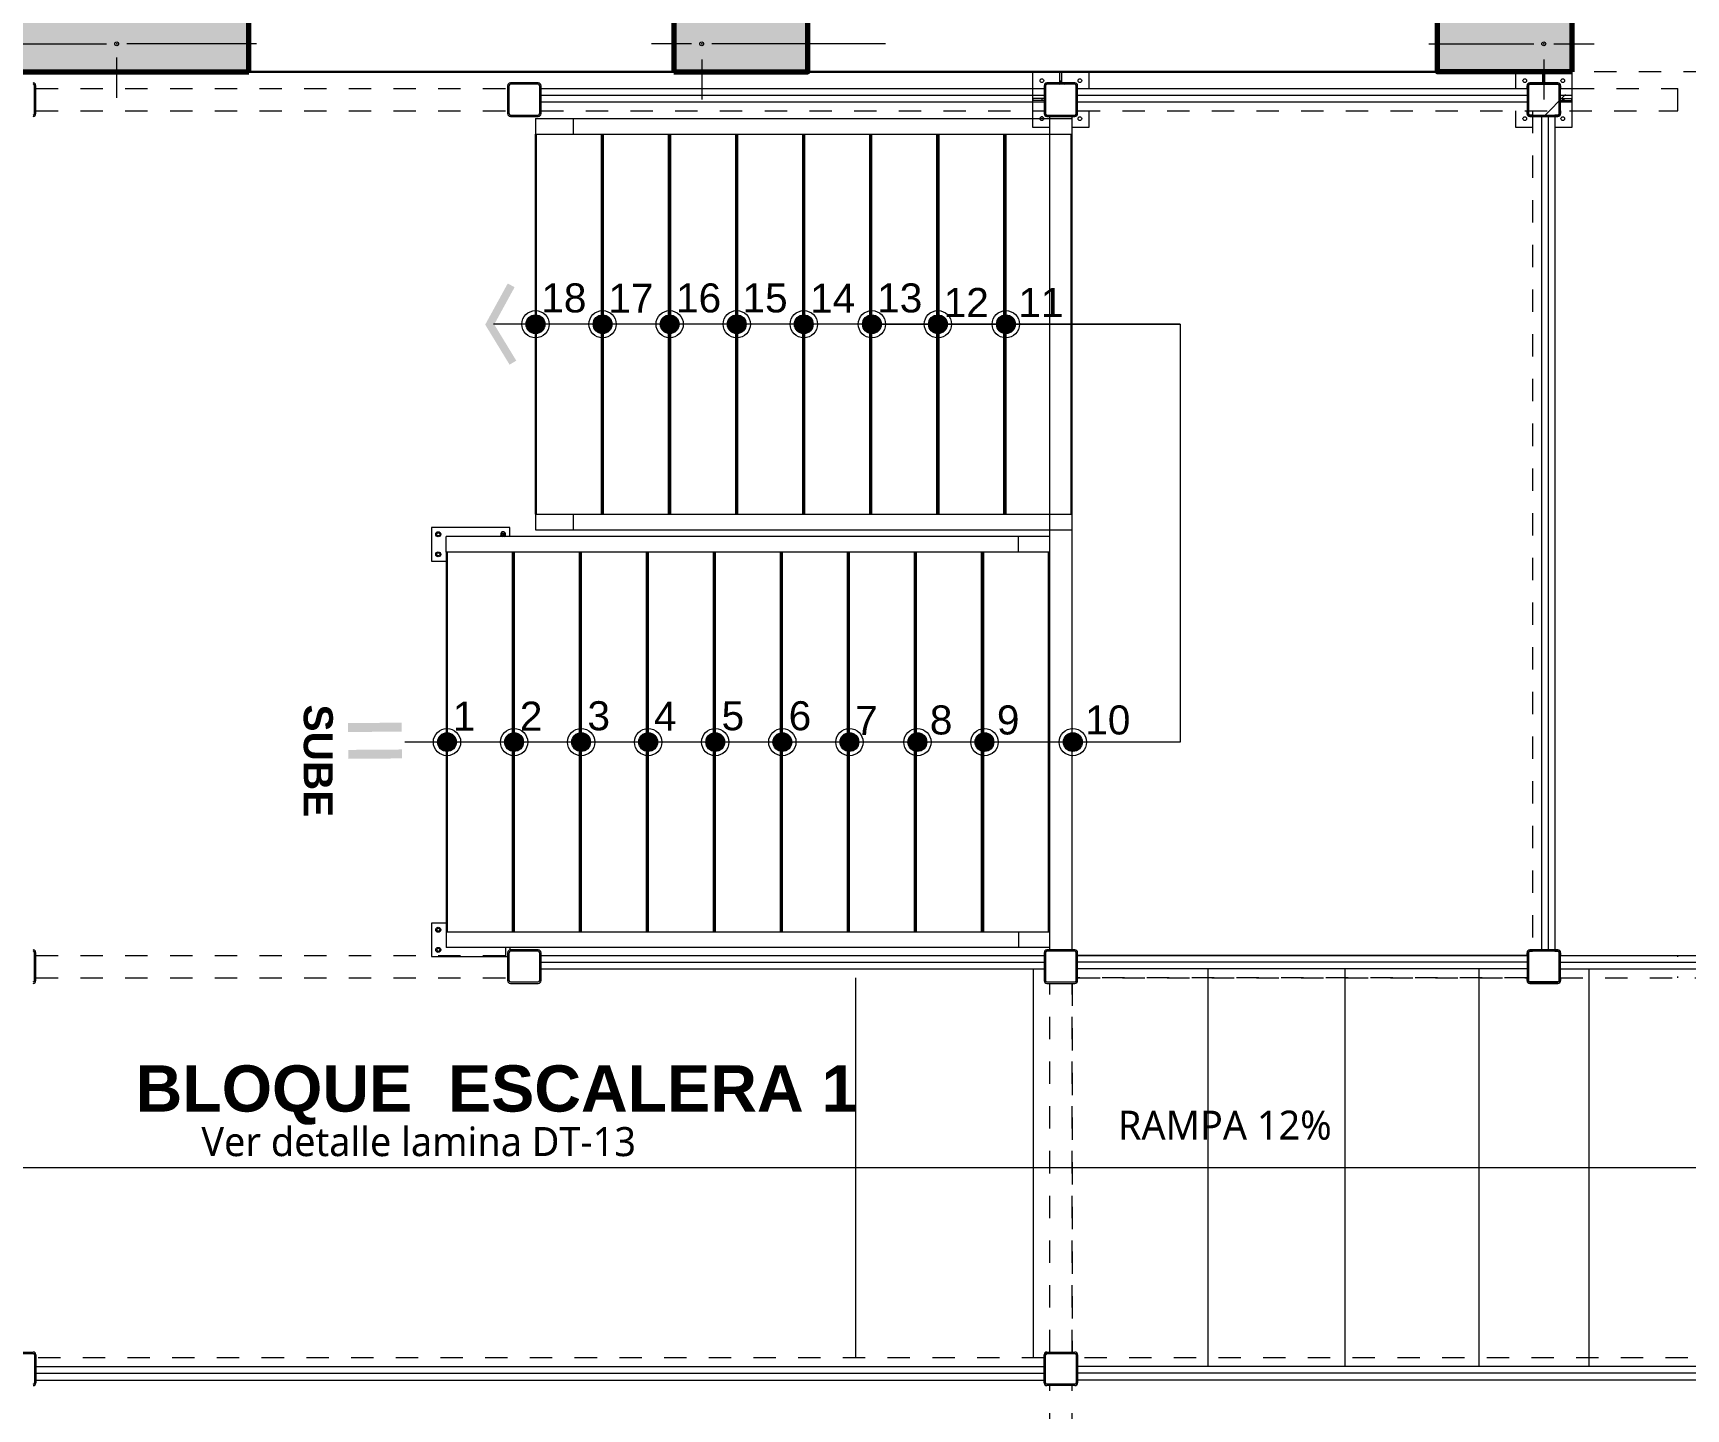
# Model space of a CAD drawing. Header units: millimetres. Extents: x 1 to 121, y 0 to 90.
# Drawn here: x 97.39 to 104.78, y 26.5 to 32.66 of the extents above; entities that cross this region are included whole.
import ezdxf
from ezdxf.enums import TextEntityAlignment as Align

# ---------------------------------------------------------------- set-up
doc = ezdxf.new("R2010")
doc.units = ezdxf.units.MM
for name, pattern in [('DASHED2', [0.375, 0.25, -0.125]), ('HIDDEN2', [0.1875, 0.125, -0.0625]), ('Rayas', [282.222223, 141.111112, -141.111112])]:
    doc.linetypes.add(name, pattern=pattern)
for name, color, linetype, lineweight in [('A-FLOR-HRAL', 11, 'Continuous', 9), ('A-TRAZO', 7, 'Continuous', 5), ('COLUMNAS 50', 32, 'Continuous', 70), ('flechas', 180, 'Continuous', 15), ('GRAFO 0 BLANCO', 7, 'Continuous', 0), ('GRAFO 02', 7, 'Continuous', 20), ('GRAFO 4', 7, 'Continuous', 30), ('GRAFO00', 7, 'Continuous', 0), ('Letras El', 9, 'Continuous', 5), ('letras sr', 7, 'Continuous', 5), ('MK-LINEAS GENERALES', 7, 'Continuous', 15), ('proyecciones', 1, 'DASHED2', 5), ('Structural - Bearing_Pen_No__20', 1, 'Continuous', 0), ('TEXTOS-SUBTITULO', 7, 'Continuous', 30)]:
    doc.layers.add(name, color=color, linetype=linetype, lineweight=lineweight)
doc.layers.add('TRANSPARENTE', color=7, linetype='Continuous', true_color=0x949699)
doc.styles.add('Generales', font='trebuc.ttf', dxfattribs={"height": 0.1})
doc.styles.add('TURBO_BASS', font='swisseb.ttf')
doc.styles.add('TURBO_NPT', font='sanssb__.ttf')

# ---------------------------------------------------------------- blocks, each defined once
blk = doc.blocks.new('SW_CENTERMARKSYMBOL_0')
at = {"color": 0, "linetype": 'Continuous', "lineweight": 0}
for p, q in [((-0.1, 0), (-0.18, 0)), ((0, 0), (-0.05, 0)), ((0, 0.1), (0, 0.18)), ((0, 0), (0, 0.05)), ((0, 0), (0, -0.05)), ((0, 0), (0.05, 0)), ((0.1, 0), (0.18, 0)), ((0, -0.1), (0, -0.18))]:
    blk.add_line(p, q, dxfattribs=at)

msp = doc.modelspace()

# ---------------------------------------------------------------- hatches: boundary and pattern name
at = {"true_color": 0x939598}
h = msp.add_hatch(color=252, dxfattribs=at)
h.dxf.hatch_style = 1
h.paths.add_polyline_path([(100.5073, 33.339), (100.5073, 32.7388), (100.8575, 32.7388), (100.8575, 32.4888), (100.2573, 32.4888), (100.2573, 33.339)])
h = msp.add_hatch(color=252, dxfattribs=at)
h.dxf.hatch_style = 1
h.paths.add_polyline_path([(104.0241, 33.339), (104.0241, 32.7388), (103.674, 32.7388), (103.674, 32.4888), (104.2741, 32.4888), (104.2741, 33.339)])
at = {"layer": 'flechas'}
for points in [[(99.6687, 31.3886, -1), (99.6096, 31.329, -1)], [(99.6689, 31.3292, -1), (99.6093, 31.3884, -1)], [(99.9687, 31.3886, -1), (99.9096, 31.329, -1)], [(99.9689, 31.3292, -1), (99.9093, 31.3884, -1)], [(100.2687, 31.3886, -1), (100.2096, 31.329, -1)], [(100.2689, 31.3292, -1), (100.2093, 31.3884, -1)], [(100.5687, 31.3886, -1), (100.5096, 31.329, -1)], [(100.5689, 31.3292, -1), (100.5093, 31.3884, -1)], [(100.8687, 31.3886, -1), (100.8096, 31.329, -1)], [(100.8689, 31.3292, -1), (100.8093, 31.3884, -1)], [(101.1734, 31.3886, -1), (101.1143, 31.329, -1)], [(101.1737, 31.3292, -1), (101.114, 31.3884, -1)], [(101.4687, 31.3886, -1), (101.4096, 31.329, -1)], [(101.4689, 31.3292, -1), (101.4093, 31.3884, -1)], [(101.7727, 31.3886, -1), (101.7136, 31.329, -1)], [(101.7729, 31.3292, -1), (101.7133, 31.3884, -1)], [(99.2727, 29.5186, -1), (99.2136, 29.459, -1)], [(99.273, 29.4592, -1), (99.2133, 29.5184, -1)], [(99.5727, 29.5186, -1), (99.5136, 29.459, -1)], [(99.573, 29.4592, -1), (99.5133, 29.5184, -1)], [(99.8727, 29.5186, -1), (99.8136, 29.459, -1)], [(99.873, 29.4592, -1), (99.8133, 29.5184, -1)], [(100.1727, 29.5186, -1), (100.1136, 29.459, -1)], [(100.173, 29.4592, -1), (100.1133, 29.5184, -1)], [(100.4727, 29.5186, -1), (100.4136, 29.459, -1)], [(100.473, 29.4592, -1), (100.4133, 29.5184, -1)], [(100.7727, 29.5186, -1), (100.7136, 29.459, -1)], [(100.773, 29.4592, -1), (100.7133, 29.5184, -1)], [(101.0727, 29.5186, -1), (101.0136, 29.459, -1)], [(101.073, 29.4592, -1), (101.0133, 29.5184, -1)], [(101.3767, 29.5186, -1), (101.3176, 29.459, -1)], [(101.377, 29.4592, -1), (101.3173, 29.5184, -1)], [(101.6767, 29.5186, -1), (101.6176, 29.459, -1)], [(101.677, 29.4592, -1), (101.6173, 29.5184, -1)], [(102.072, 29.5186, -1), (102.0128, 29.459, -1)], [(102.0722, 29.4592, -1), (102.0126, 29.5184, -1)]]:
    msp.add_hatch(color=256, dxfattribs=at).paths.add_polyline_path(points)
h = msp.add_hatch(color=256, dxfattribs=at)
h.paths.add_polyline_path([(98.8018, 29.4138), (98.8015, 29.4538), (99.0415, 29.4557), (99.0418, 29.4157)])
h.paths.add_polyline_path([(98.8009, 29.5338), (98.8006, 29.5738), (99.0406, 29.5757), (99.0409, 29.5357)])
h = msp.add_hatch(color=256, dxfattribs=at)
h.paths.add_polyline_path([(98.8018, 29.4138), (98.8015, 29.4538), (99.0415, 29.4557), (99.0418, 29.4157)])
h.paths.add_polyline_path([(98.8009, 29.5338), (98.8006, 29.5738), (99.0406, 29.5757), (99.0409, 29.5357)])
at = {"layer": 'GRAFO 0 BLANCO', "true_color": 0x939598}
h = msp.add_hatch(color=252, dxfattribs=at)
h.dxf.hatch_style = 1
h.paths.add_polyline_path([(97.1741, 32.4888), (98.3573, 32.4888), (98.3573, 32.7388), (97.1741, 32.7388)])
at = {"layer": 'GRAFO00'}
msp.add_hatch(color=256, dxfattribs=at).paths.add_polyline_path([(99.5148, 31.5412), (99.5455, 31.5244), (99.4544, 31.3579), (99.553, 31.1958), (99.5231, 31.1776), (99.414, 31.357)])
at = {"layer": 'TRANSPARENTE', "linetype": 'Continuous', "lineweight": 15}
h = msp.add_hatch(dxfattribs=at)
h.set_pattern_fill('ANSI31', color=256, scale=0.0025, angle=90, style=0)
h.set_pattern_definition([(135, (-25.516428, 182.967073), (-0.00561266015, -0.00561266015), [])])
h.paths.add_polyline_path([(102.0515, 32.4388), (101.9267, 32.4388, 0.414214), (101.9141, 32.4262), (101.9141, 32.3014, 0.414213), (101.9267, 32.2888), (102.0516, 32.2888, 0.414208), (102.0641, 32.3014), (102.0641, 32.4262, 0.414214)])
h.paths.add_polyline_path([(102.0515, 32.4325, -0.414214), (102.0578, 32.4262), (102.0578, 32.3014, -0.414214), (102.0515, 32.2951), (101.9267, 32.2951, -0.414214), (101.9204, 32.3014), (101.9204, 32.4262, -0.414214), (101.9267, 32.4325)], flags=16)
h = msp.add_hatch(dxfattribs=at)
h.set_pattern_fill('ANSI31', color=256, scale=0.0025, angle=90, style=0)
h.set_pattern_definition([(135, (-23.3564285, 182.967073), (-0.00561266015, -0.00561266015), [])])
h.paths.add_polyline_path([(104.2115, 32.4388), (104.0867, 32.4388, 0.414214), (104.0741, 32.4262), (104.0741, 32.3014, 0.414213), (104.0867, 32.2888), (104.2116, 32.2888, 0.414208), (104.2241, 32.3014), (104.2241, 32.4262, 0.414214)])
h.paths.add_polyline_path([(104.2115, 32.4325, -0.414214), (104.2178, 32.4262), (104.2178, 32.3014, -0.414214), (104.2115, 32.2951), (104.0867, 32.2951, -0.414214), (104.0804, 32.3014), (104.0804, 32.4262, -0.414214), (104.0867, 32.4325)], flags=16)

# ---------------------------------------------------------------- linework, layer by layer
at = {"lineweight": 0}
for p, q in [((99.6641, 32.4138), (101.9141, 32.4138)), ((102.0641, 32.4138), (104.0804, 32.4138)), ((104.2178, 32.4138), (104.2741, 32.4138)), ((104.2178, 32.3838), (104.2741, 32.3838)), ((104.214, 32.3538), (104.2741, 32.3538)), ((104.1991, 32.2951), (104.1991, 28.5588)), ((101.1439, 31.3588), (102.5224, 31.3588)), ((102.5224, 31.3588), (102.5224, 29.4888)), ((107.6928, 27.5838), (97.077, 27.5838))]:
    msp.add_line(p, q, dxfattribs=at)
at = {"color": 252, "lineweight": 0, "true_color": 0x939598}
for p, q in [((101.8656, 28.4738), (101.8656, 26.7338)), ((102.6465, 28.4738), (102.6465, 26.6938)), ((103.2599, 28.4738), (103.2599, 26.6938)), ((103.8591, 28.4738), (103.8591, 26.6938)), ((104.351, 28.4738), (104.351, 26.6938)), ((101.0697, 28.4338), (101.0697, 26.7338))]:
    msp.add_line(p, q, dxfattribs=at)
msp.add_arc((101.9268, 26.7461), 0.00635, 90.44909, 179.54838)
at = {"layer": 'A-FLOR-HRAL'}
for p, q in [((99.6641, 32.3838), (101.9141, 32.3838)), ((102.0641, 32.3838), (104.0804, 32.3838)), ((99.6641, 32.3538), (101.9141, 32.3538)), ((102.0641, 32.3538), (104.0804, 32.3538)), ((104.1391, 32.2951), (104.1391, 28.5588)), ((104.1691, 32.2951), (104.1691, 28.5588)), ((99.6391, 30.5088), (99.6391, 30.4388)), ((99.6391, 30.5088), (99.8091, 30.5088)), ((99.8091, 30.4388), (99.8091, 30.5088)), ((99.8091, 30.5088), (102.0391, 30.5088)), ((99.6391, 30.4388), (99.8091, 30.4388)), ((99.8091, 30.4388), (102.0391, 30.4388)), ((99.5391, 28.6388), (99.2391, 28.6388)), ((99.2391, 28.6388), (99.2391, 28.5688)), ((99.8389, 28.6388), (99.5393, 28.6388)), ((100.1387, 28.6388), (99.839, 28.6388)), ((100.4384, 28.6388), (100.1388, 28.6388)), ((100.7382, 28.6388), (100.4385, 28.6388)), ((101.0379, 28.6388), (100.7383, 28.6388)), ((101.3377, 28.6388), (101.0381, 28.6388)), ((101.6374, 28.6388), (101.3378, 28.6388)), ((101.7991, 28.6388), (101.6376, 28.6388)), ((101.9391, 28.6388), (101.7991, 28.6388)), ((101.7991, 28.6388), (101.7991, 28.5688)), ((101.7991, 28.5688), (99.2391, 28.5688)), ((101.9391, 28.5688), (101.7991, 28.5688)), ((99.6641, 28.5038), (101.9141, 28.5038)), ((99.6641, 28.4738), (101.9141, 28.4738)), ((104.0741, 28.5038), (102.0641, 28.5038)), ((104.0741, 28.4738), (102.0641, 28.4738)), ((104.2241, 28.5038), (107.3941, 28.5038)), ((104.2241, 28.4738), (107.3941, 28.4738)), ((97.3978, 26.6938), (101.9141, 26.6938)), ((107.3941, 26.6938), (102.0641, 26.6938)), ((97.3978, 26.6638), (101.9141, 26.6638)), ((107.3941, 26.6638), (102.0641, 26.6638))]:
    msp.add_line(p, q, dxfattribs=at)
at = {"layer": 'A-TRAZO'}
for p, q in [((102.5224, 31.3588), (99.4509, 31.3588)), ((102.5224, 29.4888), (99.0549, 29.4888))]:
    msp.add_line(p, q, dxfattribs=at)
at = {"layer": 'COLUMNAS 50', "color": 1, "linetype": 'Continuous', "lineweight": 5}
for p, q in [((97.1407, 32.6138), (97.7207, 32.6138)), ((98.3907, 32.6138), (97.8107, 32.6138)), ((97.7657, 32.3722), (97.7657, 32.5522)), ((97.7657, 32.3722), (97.7657, 32.5522)), ((97.7657, 32.3722), (97.7657, 32.5522))]:
    msp.add_line(p, q, dxfattribs=at)
at = {"layer": 'COLUMNAS 50', "linetype": 'Continuous'}
for points in [[(100.2573, 32.4888), (100.8575, 32.4888), (100.8575, 32.7388), (100.5073, 32.7388), (100.5073, 33.339), (100.2573, 33.339)], [(104.2741, 32.4888), (103.674, 32.4888), (103.674, 32.7388), (104.0241, 32.7388), (104.0241, 33.339), (104.2741, 33.339)], [(98.3573, 32.4888), (98.3573, 32.7388), (97.1741, 32.7388), (97.1741, 32.4888)]]:
    msp.add_lwpolyline(points, close=True, dxfattribs=at)
at = {"layer": 'COLUMNAS 50', "color": 1, "linetype": 'Continuous', "lineweight": 5}
msp.add_circle((97.7657, 32.6138), 0.00871, dxfattribs=at)
msp.add_point((97.7657, 32.6138), dxfattribs=at)
at = {"layer": 'flechas'}
for centre, radius in [((99.6391, 31.3588), 0.061), ((99.6391, 31.3588), 0.042), ((99.6391, 31.3588), 0.042), ((99.6391, 31.3588), 0.042), ((99.6391, 31.3588), 0.042), ((99.9391, 31.3588), 0.061), ((99.9391, 31.3588), 0.042), ((99.9391, 31.3588), 0.042), ((99.9391, 31.3588), 0.042), ((99.9391, 31.3588), 0.042), ((100.2391, 31.3588), 0.061), ((100.2391, 31.3588), 0.042), ((100.2391, 31.3588), 0.042), ((100.2391, 31.3588), 0.042), ((100.2391, 31.3588), 0.042), ((100.5391, 31.3588), 0.061), ((100.5391, 31.3588), 0.042), ((100.5391, 31.3588), 0.042), ((100.5391, 31.3588), 0.042), ((100.5391, 31.3588), 0.042), ((100.8391, 31.3588), 0.061), ((100.8391, 31.3588), 0.042), ((100.8391, 31.3588), 0.042), ((100.8391, 31.3588), 0.042), ((100.8391, 31.3588), 0.042), ((101.1439, 31.3588), 0.061), ((101.1439, 31.3588), 0.042), ((101.1439, 31.3588), 0.042), ((101.1439, 31.3588), 0.042), ((101.1439, 31.3588), 0.042), ((101.4391, 31.3588), 0.061), ((101.4391, 31.3588), 0.042), ((101.4391, 31.3588), 0.042), ((101.4391, 31.3588), 0.042), ((101.4391, 31.3588), 0.042), ((101.7431, 31.3588), 0.061), ((101.7431, 31.3588), 0.042), ((101.7431, 31.3588), 0.042), ((101.7431, 31.3588), 0.042), ((101.7431, 31.3588), 0.042), ((99.2431, 29.4888), 0.061), ((99.2431, 29.4888), 0.042), ((99.2431, 29.4888), 0.042), ((99.2431, 29.4888), 0.042), ((99.2431, 29.4888), 0.042), ((99.5431, 29.4888), 0.061), ((99.5431, 29.4888), 0.042), ((99.5431, 29.4888), 0.042), ((99.5431, 29.4888), 0.042), ((99.5431, 29.4888), 0.042), ((99.8431, 29.4888), 0.061), ((99.8431, 29.4888), 0.042), ((99.8431, 29.4888), 0.042), ((99.8431, 29.4888), 0.042), ((99.8431, 29.4888), 0.042), ((100.1431, 29.4888), 0.061), ((100.1431, 29.4888), 0.042), ((100.1431, 29.4888), 0.042), ((100.1431, 29.4888), 0.042), ((100.1431, 29.4888), 0.042), ((100.4431, 29.4888), 0.061), ((100.4431, 29.4888), 0.042), ((100.4431, 29.4888), 0.042), ((100.4431, 29.4888), 0.042), ((100.4431, 29.4888), 0.042), ((100.7431, 29.4888), 0.061), ((100.7431, 29.4888), 0.042), ((100.7431, 29.4888), 0.042), ((100.7431, 29.4888), 0.042), ((100.7431, 29.4888), 0.042), ((101.0431, 29.4888), 0.061), ((101.0431, 29.4888), 0.042), ((101.0431, 29.4888), 0.042), ((101.0431, 29.4888), 0.042), ((101.0431, 29.4888), 0.042), ((101.3471, 29.4888), 0.061), ((101.3471, 29.4888), 0.042), ((101.3471, 29.4888), 0.042), ((101.3471, 29.4888), 0.042), ((101.3471, 29.4888), 0.042), ((101.6472, 29.4888), 0.061), ((101.6472, 29.4888), 0.042), ((101.6472, 29.4888), 0.042), ((101.6472, 29.4888), 0.042), ((101.6472, 29.4888), 0.042), ((102.0424, 29.4888), 0.061), ((102.0424, 29.4888), 0.042), ((102.0424, 29.4888), 0.042), ((102.0424, 29.4888), 0.042), ((102.0424, 29.4888), 0.042)]:
    msp.add_circle(centre, radius, dxfattribs=at)
at = {"layer": 'GRAFO 0 BLANCO', "linetype": 'Rayas'}
msp.add_line((104.2464, 32.3862), (104.1517, 32.2914), dxfattribs=at)
at = {"layer": 'GRAFO 02', "ltscale": 0.4}
for p, q in [((102.0641, 28.5338), (104.0741, 28.5338)), ((104.0741, 28.5338), (102.0641, 28.5338)), ((104.2241, 28.5338), (107.3941, 28.5338)), ((97.3978, 26.6338), (101.9141, 26.6338)), ((107.3941, 26.6338), (102.0641, 26.6338))]:
    msp.add_line(p, q, dxfattribs=at)
msp.add_arc((104.6677, 28.529), 0.0813, 358.87145, 3.38223, dxfattribs=at)
at = {"layer": 'GRAFO 4', "linetype": 'Continuous', "flags": 128}
msp.add_lwpolyline([(98.3573, 32.4888), (98.3573, 32.4888), (103.674, 32.4888)], dxfattribs=at)
at = {"layer": 'MK-LINEAS GENERALES', "color": 7, "linetype": 'Continuous'}
for p, q in [((97.2041, 32.4888), (97.4541, 32.4888)), ((99.4641, 32.4888), (99.7141, 32.4888)), ((101.8641, 32.4888), (102.1141, 32.4888)), ((101.8641, 32.4138), (101.8641, 32.4888)), ((101.8641, 32.2388), (101.8641, 32.4888)), ((101.8641, 32.4888), (102.1141, 32.4888)), ((101.9846, 32.4388), (101.9846, 32.4888)), ((101.9846, 32.488), (101.9936, 32.488)), ((101.9846, 32.453), (101.9846, 32.488)), ((101.9936, 32.4388), (101.9936, 32.4888)), ((101.9936, 32.453), (101.9936, 32.488)), ((102.1141, 32.4888), (102.1141, 32.4138)), ((102.1141, 32.4888), (102.1141, 32.4138)), ((104.0241, 32.4888), (104.2741, 32.4888)), ((104.0241, 32.4138), (104.0241, 32.4888)), ((104.0241, 32.4138), (104.0241, 32.4888)), ((104.0241, 32.4888), (104.2741, 32.4888)), ((104.1446, 32.4388), (104.1446, 32.4888)), ((104.1446, 32.488), (104.1536, 32.488)), ((104.1446, 32.453), (104.1446, 32.488)), ((104.1536, 32.4388), (104.1536, 32.4888)), ((104.1536, 32.453), (104.1536, 32.488)), ((104.2741, 32.4888), (104.2741, 32.4138)), ((104.2741, 32.4888), (104.2741, 32.2388)), ((97.3978, 32.3014), (97.3978, 32.4262)), ((97.4041, 32.3014), (97.4041, 32.4262)), ((99.5141, 32.4262), (99.5141, 32.3202)), ((99.5204, 32.4262), (99.5204, 32.3202)), ((99.6515, 32.4388), (99.5267, 32.4388)), ((99.6515, 32.4325), (99.5267, 32.4325)), ((99.6578, 32.3014), (99.6578, 32.4262)), ((99.6641, 32.3014), (99.6641, 32.4262)), ((101.9141, 32.4262), (101.9141, 32.3202)), ((101.9204, 32.4262), (101.9204, 32.3202)), ((102.0515, 32.4388), (101.9267, 32.4388)), ((102.0515, 32.4325), (101.9267, 32.4325)), ((101.9846, 32.4388), (101.9846, 32.453)), ((101.9846, 32.448), (101.9936, 32.448)), ((101.9936, 32.4438), (101.9846, 32.4438)), ((101.9936, 32.4388), (101.9936, 32.453)), ((102.0578, 32.3014), (102.0578, 32.4262)), ((102.0641, 32.3014), (102.0641, 32.4262)), ((104.0741, 32.4138), (104.0741, 32.4262)), ((104.0804, 32.4138), (104.0804, 32.4262)), ((104.0867, 32.4388), (104.2115, 32.4388)), ((104.0867, 32.4325), (104.2115, 32.4325)), ((104.1446, 32.4388), (104.1446, 32.453)), ((104.1446, 32.448), (104.1536, 32.448)), ((104.1536, 32.4438), (104.1446, 32.4438)), ((104.1536, 32.4388), (104.1536, 32.453)), ((104.2178, 32.4262), (104.2178, 32.4138)), ((104.2241, 32.4262), (104.2241, 32.4138)), ((99.5141, 32.3202), (99.5141, 32.3014)), ((99.5204, 32.3202), (99.5204, 32.3014)), ((101.8641, 32.2788), (101.8641, 32.3138)), ((101.865, 32.3593), (101.865, 32.3683)), ((101.9, 32.3683), (101.865, 32.3683)), ((101.9, 32.3593), (101.865, 32.3593)), ((101.9141, 32.3683), (101.9, 32.3683)), ((101.9141, 32.3593), (101.9, 32.3593)), ((101.905, 32.3593), (101.905, 32.3683)), ((101.9141, 32.3202), (101.9141, 32.3014)), ((101.9204, 32.3202), (101.9204, 32.3014)), ((102.1141, 32.3138), (102.1141, 32.2388)), ((102.1141, 32.3138), (102.1141, 32.2388)), ((104.0241, 32.2388), (104.0241, 32.3138)), ((104.0241, 32.2388), (104.0241, 32.3138)), ((104.0741, 32.3014), (104.0741, 32.3138)), ((104.0804, 32.3014), (104.0804, 32.3138)), ((104.2178, 32.3138), (104.2178, 32.3014)), ((104.2241, 32.3683), (104.2383, 32.3683)), ((104.2241, 32.3593), (104.2383, 32.3593)), ((104.2241, 32.3138), (104.2241, 32.3014)), ((104.2333, 32.3683), (104.2333, 32.3593)), ((104.2383, 32.3683), (104.2383, 32.3593)), ((104.2383, 32.3683), (104.2733, 32.3683)), ((104.2383, 32.3593), (104.2733, 32.3593)), ((104.2733, 32.3683), (104.2733, 32.3593)), ((104.2741, 32.3138), (104.2741, 32.2388)), ((99.5267, 32.2951), (99.6515, 32.2951)), ((99.5267, 32.2888), (99.6515, 32.2888)), ((99.6391, 32.2788), (99.6391, 32.2088)), ((99.6391, 32.2788), (99.8091, 32.2788)), ((99.8091, 32.2088), (99.8091, 32.2788)), ((99.8091, 32.2788), (102.0391, 32.2788)), ((101.9391, 32.2388), (101.8641, 32.2388)), ((101.9267, 32.2951), (102.0515, 32.2951)), ((101.9267, 32.2888), (102.0515, 32.2888)), ((102.0391, 32.2088), (102.0391, 32.2788)), ((102.1141, 32.2388), (102.0391, 32.2388)), ((102.1141, 32.2388), (102.0391, 32.2388)), ((104.0991, 32.2388), (104.0241, 32.2388)), ((104.0991, 32.2388), (104.0241, 32.2388)), ((104.0991, 32.2951), (104.0867, 32.2951)), ((104.0991, 32.2888), (104.0867, 32.2888)), ((104.2115, 32.2951), (104.1991, 32.2951)), ((104.2115, 32.2888), (104.1991, 32.2888)), ((104.2741, 32.2388), (104.1991, 32.2388)), ((104.2741, 32.2388), (104.1991, 32.2388)), ((99.6391, 32.2088), (99.8091, 32.2088)), ((99.6391, 30.5088), (99.6391, 32.2088)), ((99.6391, 32.2088), (99.6391, 32.2088)), ((99.6431, 30.5088), (99.6431, 32.2088)), ((99.6439, 30.5088), (99.6439, 32.2088)), ((99.8091, 32.2088), (102.0391, 32.2088)), ((99.9344, 30.5088), (99.9344, 32.2088)), ((99.9351, 30.5088), (99.9351, 32.2088)), ((99.9391, 30.5088), (99.9391, 32.2088)), ((99.9391, 30.5088), (99.9391, 32.2088)), ((99.9431, 30.5088), (99.9431, 32.2088)), ((99.9439, 30.5088), (99.9439, 32.2088)), ((100.2344, 30.5088), (100.2344, 32.2088)), ((100.2351, 30.5088), (100.2351, 32.2088)), ((100.2391, 30.5088), (100.2391, 32.2088)), ((100.2391, 30.5088), (100.2391, 32.2088)), ((100.2431, 30.5088), (100.2431, 32.2088)), ((100.2439, 30.5088), (100.2439, 32.2088)), ((100.5344, 30.5088), (100.5344, 32.2088)), ((100.5351, 30.5088), (100.5351, 32.2088)), ((100.5391, 30.5088), (100.5391, 32.2088)), ((100.5391, 30.5088), (100.5391, 32.2088)), ((100.5431, 30.5088), (100.5431, 32.2088)), ((100.5439, 30.5088), (100.5439, 32.2088)), ((100.8344, 30.5088), (100.8344, 32.2088)), ((100.8351, 30.5088), (100.8351, 32.2088)), ((100.8391, 30.5088), (100.8391, 32.2088)), ((100.8391, 30.5088), (100.8391, 32.2088)), ((100.8431, 30.5088), (100.8431, 32.2088)), ((100.8439, 30.5088), (100.8439, 32.2088)), ((101.1344, 30.5088), (101.1344, 32.2088)), ((101.1351, 30.5088), (101.1351, 32.2088)), ((101.1391, 30.5088), (101.1391, 32.2088)), ((101.1391, 30.5088), (101.1391, 32.2088)), ((101.1431, 30.5088), (101.1431, 32.2088)), ((101.1439, 30.5088), (101.1439, 32.2088)), ((101.4344, 30.5088), (101.4344, 32.2088)), ((101.4351, 30.5088), (101.4351, 32.2088)), ((101.4391, 30.5088), (101.4391, 32.2088)), ((101.4391, 30.5088), (101.4391, 32.2088)), ((101.4431, 30.5088), (101.4431, 32.2088)), ((101.4439, 30.5088), (101.4439, 32.2088)), ((101.7344, 30.5088), (101.7344, 32.2088)), ((101.7351, 30.5088), (101.7351, 32.2088)), ((101.7391, 30.5088), (101.7391, 32.2088)), ((101.7431, 30.5088), (101.7431, 32.2088)), ((101.7439, 30.5088), (101.7439, 32.2088)), ((102.0344, 30.5088), (102.0344, 32.2088)), ((102.0351, 30.5088), (102.0351, 32.2088)), ((102.0391, 30.5088), (102.0391, 32.2088)), ((99.6391, 30.5088), (99.6391, 30.5088)), ((102.0391, 30.4388), (102.0391, 30.5088)), ((99.1741, 30.4488), (99.1741, 30.2988)), ((99.5241, 30.4488), (99.1741, 30.4488)), ((99.2391, 30.3388), (99.2391, 30.4088)), ((101.7991, 30.4088), (99.2391, 30.4088)), ((99.5241, 30.4088), (99.5241, 30.4488)), ((101.7991, 30.3388), (101.7991, 30.4088)), ((101.9391, 30.4088), (101.7991, 30.4088)), ((101.9391, 30.3388), (101.9391, 30.4088)), ((99.2391, 30.3388), (99.2391, 28.6388)), ((99.5391, 30.3388), (99.2391, 30.3388)), ((99.2431, 30.3388), (99.2431, 28.6388)), ((99.2439, 30.3388), (99.2439, 28.6388)), ((99.5344, 30.3388), (99.5344, 28.6388)), ((99.5351, 30.3388), (99.5351, 28.6388)), ((99.5391, 30.3388), (99.5393, 30.3388)), ((99.5391, 30.3388), (99.5391, 28.6388)), ((99.8389, 30.3388), (99.5393, 30.3388)), ((99.5431, 30.3388), (99.5431, 28.6388)), ((99.5439, 30.3388), (99.5439, 28.6388)), ((99.8344, 30.3388), (99.8344, 28.6388)), ((99.8351, 30.3388), (99.8351, 28.6388)), ((99.8389, 30.3388), (99.839, 30.3388)), ((99.8389, 30.3388), (99.8389, 28.6388)), ((100.1387, 30.3388), (99.839, 30.3388)), ((99.8429, 30.3388), (99.8429, 28.6388)), ((99.8436, 30.3388), (99.8436, 28.6388)), ((100.1342, 30.3388), (100.1342, 28.6388)), ((100.1349, 30.3388), (100.1349, 28.6388)), ((100.1387, 30.3388), (100.1387, 28.6388)), ((100.1387, 30.3388), (100.1388, 30.3388)), ((100.4384, 30.3388), (100.1388, 30.3388)), ((100.1427, 30.3388), (100.1427, 28.6388)), ((100.1434, 30.3388), (100.1434, 28.6388)), ((100.4339, 30.3388), (100.4339, 28.6388)), ((100.4347, 30.3388), (100.4347, 28.6388)), ((100.4384, 30.3388), (100.4384, 28.6388)), ((100.4384, 30.3388), (100.4385, 30.3388)), ((100.7382, 30.3388), (100.4385, 30.3388)), ((100.4424, 30.3388), (100.4424, 28.6388)), ((100.4431, 30.3388), (100.4431, 28.6388)), ((100.7337, 30.3388), (100.7337, 28.6388)), ((100.7344, 30.3388), (100.7344, 28.6388)), ((100.7382, 30.3388), (100.7383, 30.3388)), ((100.7382, 30.3388), (100.7382, 28.6388)), ((101.0379, 30.3388), (100.7383, 30.3388)), ((100.7422, 30.3388), (100.7422, 28.6388)), ((100.7429, 30.3388), (100.7429, 28.6388)), ((101.0334, 30.3388), (101.0334, 28.6388)), ((101.0342, 30.3388), (101.0342, 28.6388)), ((101.0379, 30.3388), (101.0379, 28.6388)), ((101.0379, 30.3388), (101.0381, 30.3388)), ((101.3377, 30.3388), (101.0381, 30.3388)), ((101.0419, 30.3388), (101.0419, 28.6388)), ((101.0427, 30.3388), (101.0427, 28.6388)), ((101.3332, 30.3388), (101.3332, 28.6388)), ((101.3339, 30.3388), (101.3339, 28.6388)), ((101.3377, 30.3388), (101.3377, 28.6388)), ((101.3377, 30.3388), (101.3378, 30.3388)), ((101.6374, 30.3388), (101.3378, 30.3388)), ((101.3417, 30.3388), (101.3417, 28.6388)), ((101.3424, 30.3388), (101.3424, 28.6388)), ((101.6329, 30.3388), (101.6329, 28.6388)), ((101.6337, 30.3388), (101.6337, 28.6388)), ((101.6374, 30.3388), (101.6376, 30.3388)), ((101.6374, 30.3388), (101.6374, 28.6388)), ((101.7991, 30.3388), (101.6376, 30.3388)), ((101.6414, 30.3388), (101.6414, 28.6388)), ((101.6422, 30.3388), (101.6422, 28.6388)), ((101.9391, 30.3388), (101.7991, 30.3388)), ((101.9327, 30.3388), (101.9327, 28.6388)), ((101.9334, 30.3388), (101.9334, 28.6388)), ((101.9374, 30.3388), (101.9374, 28.6388)), ((99.1741, 30.2988), (99.2391, 30.2988)), ((99.1741, 28.6788), (99.1741, 28.5288)), ((99.2391, 28.6788), (99.1741, 28.6788)), ((99.5391, 28.6388), (99.5393, 28.6388)), ((99.8389, 28.6388), (99.839, 28.6388)), ((100.1387, 28.6388), (100.1388, 28.6388)), ((100.4384, 28.6388), (100.4385, 28.6388)), ((100.7382, 28.6388), (100.7383, 28.6388)), ((101.0379, 28.6388), (101.0381, 28.6388)), ((101.3377, 28.6388), (101.3378, 28.6388)), ((101.6374, 28.6388), (101.6376, 28.6388)), ((101.9391, 28.5688), (101.9391, 28.6388)), ((97.3978, 28.4214), (97.3978, 28.5462)), ((97.4041, 28.4214), (97.4041, 28.5462)), ((99.5062, 28.5288), (99.5062, 28.5688)), ((99.5141, 28.5462), (99.5141, 28.4402)), ((99.5204, 28.5462), (99.5204, 28.4402)), ((99.5241, 28.5688), (99.5241, 28.5585)), ((99.6515, 28.5588), (99.5267, 28.5588)), ((99.6515, 28.5525), (99.5267, 28.5525)), ((99.6578, 28.4214), (99.6578, 28.5462)), ((99.6641, 28.4214), (99.6641, 28.5462)), ((101.9141, 28.5462), (101.9141, 28.4402)), ((101.9204, 28.5462), (101.9204, 28.4402)), ((102.0515, 28.5588), (101.9267, 28.5588)), ((102.0515, 28.5525), (101.9267, 28.5525)), ((102.0578, 28.4214), (102.0578, 28.5462)), ((102.0641, 28.4214), (102.0641, 28.5462)), ((104.0741, 28.5338), (104.0741, 28.5462)), ((104.0804, 28.5338), (104.0804, 28.5462)), ((104.0867, 28.5588), (104.0991, 28.5588)), ((104.0867, 28.5525), (104.0991, 28.5525)), ((104.1991, 28.5588), (104.2115, 28.5588)), ((104.1991, 28.5525), (104.2115, 28.5525)), ((104.2178, 28.5462), (104.2178, 28.5338)), ((104.2241, 28.5462), (104.2241, 28.5338)), ((99.1741, 28.5288), (99.5141, 28.5288)), ((99.6641, 28.5338), (101.9141, 28.5338)), ((99.5141, 28.4402), (99.5141, 28.4214)), ((99.5204, 28.4402), (99.5204, 28.4214)), ((99.5267, 28.4151), (99.6515, 28.4151)), ((99.5267, 28.4088), (99.6515, 28.4088)), ((101.9141, 28.4402), (101.9141, 28.4214)), ((101.9204, 28.4402), (101.9204, 28.4214)), ((101.9267, 28.4151), (102.0515, 28.4151)), ((101.9267, 28.4088), (102.0515, 28.4088)), ((104.0741, 28.4214), (104.0741, 28.4338)), ((104.0804, 28.4214), (104.0804, 28.4338)), ((104.2115, 28.4151), (104.0867, 28.4151)), ((104.2115, 28.4088), (104.0867, 28.4088)), ((104.2178, 28.4338), (104.2178, 28.4214)), ((104.2241, 28.4338), (104.2241, 28.4214)), ((97.2789, 26.7588), (97.3916, 26.7588)), ((97.2789, 26.7525), (97.3916, 26.7525)), ((97.3978, 26.7462), (97.3978, 26.6338)), ((97.4041, 26.7462), (97.4041, 26.6338)), ((101.9141, 26.6338), (101.9141, 26.7462)), ((101.9204, 26.6338), (101.9204, 26.7462)), ((101.9267, 26.7588), (101.9389, 26.7588)), ((101.9267, 26.7525), (101.9389, 26.7525)), ((101.9391, 26.7588), (102.0515, 26.7588)), ((101.9391, 26.7525), (102.0515, 26.7525)), ((102.0578, 26.7462), (102.0578, 26.6338)), ((102.0641, 26.7462), (102.0641, 26.6338)), ((97.3978, 26.6338), (97.3978, 26.6214)), ((97.4041, 26.6338), (97.4041, 26.6214)), ((101.9141, 26.6214), (101.9141, 26.6338)), ((101.9204, 26.6214), (101.9204, 26.6338)), ((102.0578, 26.6338), (102.0578, 26.6214)), ((102.0641, 26.6338), (102.0641, 26.6214)), ((102.0391, 26.6151), (101.9267, 26.6151)), ((102.0391, 26.6088), (101.9267, 26.6088)), ((102.0515, 26.6151), (102.0391, 26.6151)), ((102.0515, 26.6088), (102.0391, 26.6088))]:
    msp.add_line(p, q, dxfattribs=at)
for points in [[(102.0641, 32.4262, 0.414214), (102.0515, 32.4388), (101.9267, 32.4388, 0.414214), (101.9141, 32.4262), (101.9141, 32.3014, 0.414214), (101.9267, 32.2888), (102.0515, 32.2888, 0.415309), (102.0641, 32.3014), (102.0641, 32.4262)], [(104.2241, 32.4262, 0.414214), (104.2115, 32.4388), (104.0867, 32.4388, 0.414214), (104.0741, 32.4262), (104.0741, 32.3014, 0.414214), (104.0867, 32.2888), (104.2115, 32.2888, 0.415309), (104.2241, 32.3014), (104.2241, 32.4262)], [(102.0641, 28.5462, 0.414214), (102.0515, 28.5588), (101.9267, 28.5588, 0.414214), (101.9141, 28.5462), (101.9141, 28.4214, 0.414214), (101.9267, 28.4088), (102.0515, 28.4088, 0.415309), (102.0641, 28.4214), (102.0641, 28.5462)], [(104.2241, 28.5462, 0.414214), (104.2115, 28.5588), (104.0867, 28.5588, 0.414214), (104.0741, 28.5462), (104.0741, 28.4214, 0.414214), (104.0867, 28.4088), (104.2115, 28.4088, 0.415309), (104.2241, 28.4214), (104.2241, 28.5462)]]:
    msp.add_lwpolyline(points, format="xyb", dxfattribs=at)
for points in [[(102.0515, 32.4325), (101.9267, 32.4325, 0.414214), (101.9204, 32.4262), (101.9204, 32.3014, 0.414214), (101.9267, 32.2951), (102.0515, 32.2951, 0.414214), (102.0578, 32.3014), (102.0578, 32.4262, 0.414214)], [(104.2115, 32.4325), (104.0867, 32.4325, 0.414214), (104.0804, 32.4262), (104.0804, 32.3014, 0.414214), (104.0867, 32.2951), (104.2115, 32.2951, 0.414214), (104.2178, 32.3014), (104.2178, 32.4262, 0.414214)], [(102.0515, 28.5525), (101.9267, 28.5525, 0.414214), (101.9204, 28.5462), (101.9204, 28.4214, 0.414214), (101.9267, 28.4151), (102.0515, 28.4151, 0.414214), (102.0578, 28.4214), (102.0578, 28.5462, 0.414214)], [(104.2115, 28.5525), (104.0867, 28.5525, 0.414214), (104.0804, 28.5462), (104.0804, 28.4214, 0.414214), (104.0867, 28.4151), (104.2115, 28.4151, 0.414214), (104.2178, 28.4214), (104.2178, 28.5462, 0.414214)]]:
    msp.add_lwpolyline(points, format="xyb", close=True, dxfattribs=at)
for centre, radius in [((101.9041, 32.4488), 0.00833), ((101.9041, 32.4488), 0.00833), ((102.0741, 32.4488), 0.00833), ((102.0741, 32.4488), 0.00833), ((104.0641, 32.4488), 0.00833), ((104.0641, 32.4488), 0.00833), ((104.2341, 32.4488), 0.00833), ((104.2341, 32.4488), 0.00833), ((101.9041, 32.2788), 0.00833), ((102.0741, 32.2788), 0.00833), ((102.0741, 32.2788), 0.00833), ((104.0641, 32.2788), 0.00833), ((104.0641, 32.2788), 0.00833), ((104.2341, 32.2788), 0.00833), ((104.2341, 32.2788), 0.00833), ((99.2041, 30.4188), 0.0111), ((99.2041, 30.4188), 0.00695), ((99.4941, 30.4188), 0.00695), ((99.2041, 30.3288), 0.0111), ((99.2041, 30.3288), 0.00695), ((99.2041, 28.6488), 0.0111), ((99.2041, 28.6488), 0.00695), ((99.2041, 28.5588), 0.0111), ((99.2041, 28.5588), 0.00695)]:
    msp.add_circle(centre, radius, dxfattribs=at)
for centre, radius, start, end in [((97.3915, 32.4262), 0.0126, 0, 90), ((97.3915, 32.4262), 0.0063, 0, 90), ((99.5267, 32.4262), 0.0126, 90, 180), ((99.5267, 32.4262), 0.0063, 90, 180), ((99.6515, 32.4262), 0.0126, 0, 90), ((99.6515, 32.4262), 0.0063, 0, 90), ((101.9267, 32.4262), 0.0126, 90, 180), ((101.9267, 32.4262), 0.0063, 90, 180), ((102.0515, 32.4262), 0.0126, 0, 90), ((102.0515, 32.4262), 0.0063, 0, 90), ((104.0867, 32.4262), 0.0126, 90, 180), ((104.0867, 32.4262), 0.0063, 90, 180), ((104.2115, 32.4262), 0.0126, 0, 90), ((104.2115, 32.4262), 0.0063, 0, 90), ((97.3915, 32.3014), 0.0126, 270, 0), ((97.3915, 32.3014), 0.0063, 270, 0), ((99.5267, 32.3014), 0.0126, 180, 270), ((99.5267, 32.3014), 0.0063, 180, 270), ((99.6515, 32.3014), 0.0126, 270, 0), ((99.6515, 32.3014), 0.0063, 270, 0), ((101.9041, 32.2788), 0.00833, 0, 180), ((101.9267, 32.3014), 0.0126, 180, 270), ((101.9267, 32.3014), 0.0063, 180, 270), ((102.0515, 32.3014), 0.0126, 270, 0), ((102.0515, 32.3014), 0.0063, 270, 0), ((104.0867, 32.3014), 0.0126, 180, 270), ((104.0867, 32.3014), 0.0063, 180, 270), ((104.2115, 32.3014), 0.0126, 270, 0), ((104.2115, 32.3014), 0.0063, 270, 0), ((99.4941, 30.4188), 0.0111, 90, 244.14329), ((99.4941, 30.4188), 0.0111, 295.85671, 90), ((97.3915, 28.5462), 0.0126, 0, 90), ((97.3915, 28.5462), 0.0063, 0, 90), ((99.5267, 28.5462), 0.0126, 90, 180), ((99.5267, 28.5462), 0.0063, 90, 180), ((99.6515, 28.5462), 0.0126, 0, 90), ((99.6515, 28.5462), 0.0063, 0, 90), ((101.9267, 28.5462), 0.0126, 90, 180), ((101.9267, 28.5462), 0.0063, 90, 180), ((102.0515, 28.5462), 0.0126, 0, 90), ((102.0515, 28.5462), 0.0063, 0, 90), ((104.0867, 28.5462), 0.0126, 90, 180), ((104.0867, 28.5462), 0.0063, 90, 180), ((104.2115, 28.5462), 0.0126, 0, 90), ((104.2115, 28.5462), 0.0063, 0, 90), ((97.3915, 28.4214), 0.0126, 270, 0), ((97.3915, 28.4214), 0.0063, 270, 0), ((99.5267, 28.4214), 0.0126, 180, 270), ((99.5267, 28.4214), 0.0063, 180, 270), ((99.6515, 28.4214), 0.0063, 270, 0), ((99.6515, 28.4214), 0.0126, 270, 0), ((101.9267, 28.4214), 0.0126, 180, 270), ((101.9267, 28.4214), 0.0063, 180, 270), ((102.0515, 28.4214), 0.0126, 270, 0), ((102.0515, 28.4214), 0.0063, 270, 0), ((104.0867, 28.4214), 0.0126, 180, 270), ((104.0867, 28.4214), 0.0063, 180, 270), ((104.2115, 28.4214), 0.0126, 270, 360), ((104.2115, 28.4214), 0.0063, 270, 0), ((104.6677, 28.4386), 0.0813, 356.61777, 1.12855), ((97.3915, 26.7462), 0.0126, 0, 90), ((97.3915, 26.7462), 0.0063, 0, 90), ((101.9267, 26.7462), 0.0126, 90, 180), ((102.0515, 26.7462), 0.0126, 0, 90), ((102.0515, 26.7462), 0.0063, 0, 90), ((97.3915, 26.6214), 0.0126, 270, 0), ((97.3915, 26.6214), 0.0063, 270, 0), ((101.9267, 26.6214), 0.0126, 180, 270), ((101.9267, 26.6214), 0.0063, 180, 270), ((102.0515, 26.6214), 0.0126, 270, 0), ((102.0515, 26.6214), 0.0063, 270, 0)]:
    msp.add_arc(centre, radius, start, end, dxfattribs=at)
at = {"layer": 'proyecciones', "linetype": 'HIDDEN2', "ltscale": 0.5}
for p, q in [((105.4741, 32.4888), (104.2741, 32.4888)), ((97.4041, 32.4138), (99.5141, 32.4138)), ((104.2741, 32.4138), (104.7489, 32.4138)), ((104.749, 32.3202), (104.749, 32.4074)), ((97.4041, 32.3138), (99.5141, 32.3138)), ((99.6641, 32.3138), (101.9141, 32.3138)), ((102.0641, 32.3138), (104.7489, 32.3138)), ((104.0991, 32.3138), (104.0991, 28.5588)), ((97.4041, 28.5338), (99.5141, 28.5338)), ((97.4041, 28.4338), (99.5141, 28.4338)), ((101.9391, 26.7588), (101.9391, 28.4088)), ((102.0391, 28.4088), (102.0391, 26.7588)), ((102.0391, 26.7588), (102.0391, 28.4088)), ((102.0641, 28.4338), (104.0741, 28.4338)), ((104.0741, 28.4338), (102.0641, 28.4338)), ((104.2241, 28.4338), (107.3941, 28.4338)), ((101.9141, 26.7338), (97.3978, 26.7338)), ((107.3941, 26.7338), (102.0641, 26.7338)), ((101.9391, 24.9855), (101.9391, 26.6088)), ((102.0391, 24.9855), (102.0391, 26.6088))]:
    msp.add_line(p, q, dxfattribs=at)
for centre, start, end in [((104.6677, 32.409), 358.87163, 3.38201), ((104.6677, 32.3186), 356.61767, 1.12869)]:
    msp.add_arc(centre, 0.0813, start, end, dxfattribs=at)
at = {"layer": 'Structural - Bearing_Pen_No__20', "linetype": 'Continuous'}
for p, q in [((100.3373, 32.6138), (100.1573, 32.6138)), ((101.2039, 32.6138), (100.4273, 32.6138)), ((103.6353, 32.6138), (104.1041, 32.6138)), ((104.1941, 32.6138), (104.3741, 32.6138)), ((100.3823, 32.5438), (100.3823, 32.3638)), ((100.3823, 32.5438), (100.3823, 32.3638)), ((100.3823, 32.5438), (100.3823, 32.3638)), ((104.1491, 32.5438), (104.1491, 32.3638)), ((104.1491, 32.5438), (104.1491, 32.3638)), ((104.1491, 32.5438), (104.1491, 32.3638))]:
    msp.add_line(p, q, dxfattribs=at)
for centre in [(100.3823, 32.6138), (104.1491, 32.6138)]:
    msp.add_circle(centre, 0.00871, dxfattribs=at)
for p in [(100.3823, 32.6138), (104.1491, 32.6138)]:
    msp.add_point(p, dxfattribs=at)
at = {"layer": 'TRANSPARENTE', "linetype": 'Continuous', "lineweight": 15}
for p, q in [((101.9391, 28.5588), (101.9391, 32.2888)), ((102.0391, 28.5588), (102.0391, 32.2888))]:
    msp.add_line(p, q, dxfattribs=at)

# ---------------------------------------------------------------- block references
at = {"layer": 'MK-LINEAS GENERALES', "color": 7, "linetype": 'Continuous', "xscale": -0.02499999636247417, "yscale": 0.02499999636247417, "zscale": 0.02499999636247417}
msp.add_blockref('SW_CENTERMARKSYMBOL_0', (99.4941, 30.4188), dxfattribs=at)

# ---------------------------------------------------------------- texts
at = {"layer": 'flechas', "linetype": 'Continuous', "style": 'TURBO_NPT'}
msp.add_attdef('SUBE', text='  9 x 0.17 = 1.53', height=0.13, rotation=270, dxfattribs=at).set_placement((98.6674, 29.657), align=Align.MIDDLE_LEFT)
at = {"layer": 'Letras El', "color": 7, "char_height": 0.13, "width": 0.340324, "attachment_point": 7, "rotation": 360, "style": 'Generales'}
for s, insert in [('\\A1;{\\fArial|b0|i0|c0|p34;18}', (99.6648, 31.4098)), ('\\A1;{\\fArial|b0|i0|c0|p34;17}', (99.9648, 31.4098)), ('\\A1;{\\fArial|b0|i0|c0|p34;16}', (100.2674, 31.4098)), ('\\A1;{\\fArial|b0|i0|c0|p34;15}', (100.5648, 31.4098)), ('\\A1;{\\fArial|b0|i0|c0|p34;14}', (100.8673, 31.4098)), ('\\A1;{\\fArial|b0|i0|c0|p34;13}', (101.1673, 31.4098)), ('\\A1;{\\fArial|b0|i0|c0|p34;12}', (101.4648, 31.391)), ('\\A1;{\\fArial|b0|i0|c0|p34;11}', (101.7988, 31.391)), ('\\A1;{\\fArial|b0|i0|c0|p34;1}', (99.2689, 29.5398)), ('\\A1;{\\fArial|b0|i0|c0|p34;2}', (99.5689, 29.5398)), ('\\A1;{\\fArial|b0|i0|c0|p34;3}', (99.8714, 29.5398)), ('\\A1;{\\fArial|b0|i0|c0|p34;4}', (100.1689, 29.5398)), ('\\A1;{\\fArial|b0|i0|c0|p34;5}', (100.4713, 29.5398)), ('\\A1;{\\fArial|b0|i0|c0|p34;6}', (100.7713, 29.5398)), ('\\A1;{\\fArial|b0|i0|c0|p34;7}', (101.0689, 29.521)), ('\\A1;{\\fArial|b0|i0|c0|p34;8}', (101.4028, 29.521)), ('\\A1;{\\fArial|b0|i0|c0|p34;9}', (101.7029, 29.521)), ('\\A1;{\\fArial|b0|i0|c0|p34;10}', (102.0981, 29.521))]:
    msp.add_mtext(s, dxfattribs=dict(at, insert=insert))
at = {"layer": 'letras sr', "char_height": 0.115, "attachment_point": 1, "style": 'Generales'}
for s, insert in [('{\\H1.13043x; \\PRAMPA 12%}', (102.2441, 28.0561)), ('{\\H1.13043x; \\PVer detalle lamina DT-13}', (98.1444, 27.9825))]:
    msp.add_mtext(s, dxfattribs=dict(at, insert=insert))
at = {"layer": 'TEXTOS-SUBTITULO', "style": 'TURBO_BASS'}
msp.add_text('BLOQUE  ESCALERA 1', height=0.207017, dxfattribs=at).set_placement((99.4648, 27.8351), align=Align.CENTER)

doc.saveas('drawing.dxf')
